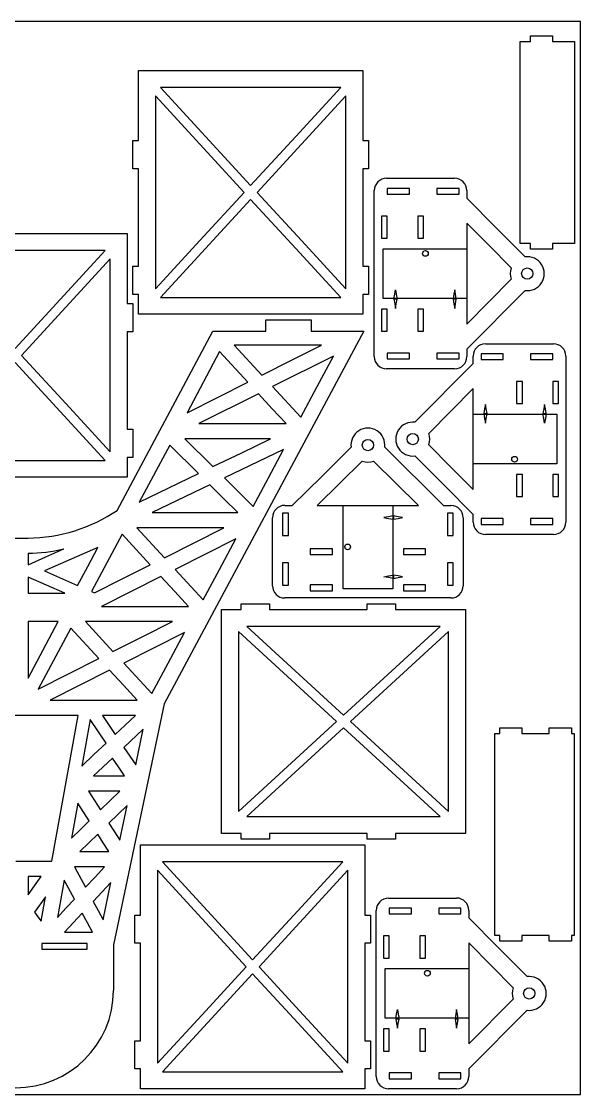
# Model space of a CAD drawing. Extents: x 0 to 1420, y 0 to 1140.
# Drawn here: x 827 to 1420, y 0 to 1140 of the extents above; entities that cross this region are included whole.
import ezdxf

# ---------------------------------------------------------------- set-up
doc = ezdxf.new("R2010")
doc.units = 0
doc.header["$MEASUREMENT"] = 0
doc.layers.add('DEFAULT', color=1, linetype='Continuous')

msp = doc.modelspace()

# ---------------------------------------------------------------- linework, layer by layer
at = {"color": 5}
msp.add_lwpolyline([(0, 0), (1420, 0), (1420, 1140), (0, 1140)], close=True, dxfattribs=at)
at = {"layer": 'DEFAULT'}
for p, q in [((1355.84, 903.9671), (1355.84, 1118.574)), ((1355.84, 1118.574), (1366.784, 1118.574)), ((1366.784, 1118.574), (1366.784, 1124.637)), ((1366.784, 1124.637), (1390.317, 1124.637)), ((1390.317, 1124.637), (1390.317, 1118.574)), ((1390.317, 1118.574), (1413.632, 1118.574)), ((1413.632, 1118.574), (1413.632, 903.9671)), ((950.9026, 1013.395), (950.9026, 1087.895)), ((950.9026, 1087.895), (1188.903, 1087.895)), ((1188.903, 1087.895), (1188.903, 1013.395)), ((1063.112, 958.3947), (968.9026, 1060.917)), ((968.9026, 1060.917), (968.9026, 855.8726)), ((1165.572, 1069.895), (974.2335, 1069.895)), ((974.2335, 1069.895), (1069.902, 965.7842)), ((1170.902, 1060.917), (1076.693, 958.3947)), ((1117.737, 1017.839), (1165.572, 1069.895)), ((1170.902, 855.8726), (1170.902, 1060.917)), ((1069.902, 965.7842), (1117.737, 1017.839)), ((944.9026, 983.3946), (944.9026, 1013.395)), ((944.9026, 1013.395), (950.9026, 1013.395)), ((1188.903, 1013.395), (1194.903, 1013.395)), ((1194.903, 1013.395), (1194.903, 983.3945)), ((950.9026, 983.3946), (944.9026, 983.3946)), ((950.9026, 879.8946), (950.9026, 983.3946)), ((1194.903, 983.3945), (1188.903, 983.3945)), ((1188.903, 983.3945), (1188.903, 879.8945)), ((1214.096, 973.3776), (1286.373, 973.4089)), ((1016.007, 907.1335), (1063.112, 958.3947)), ((1076.693, 958.3947), (1123.798, 907.1335)), ((1201.08, 783.9019), (1201.08, 960.3862)), ((1238.362, 962.647), (1214.814, 962.647)), ((1214.814, 962.647), (1214.814, 956.518)), ((1238.362, 956.518), (1238.362, 962.647)), ((1291.035, 962.647), (1267.488, 962.647)), ((1267.488, 962.647), (1267.488, 956.518)), ((1291.035, 956.518), (1291.035, 962.647)), ((1299.4, 960.3567), (1299.4, 952.316)), ((1069.903, 951.005), (974.2336, 846.8946)), ((1117.737, 898.9498), (1069.903, 951.005)), ((1214.814, 956.518), (1238.362, 956.518)), ((1267.488, 956.518), (1291.035, 956.518)), ((1299.4, 952.316), (1330.273, 921.1259)), ((1214.922, 933.2415), (1208.793, 933.2415)), ((1208.793, 933.2415), (1208.793, 909.6939)), ((1214.922, 909.6939), (1214.922, 933.2415)), ((1253.312, 933.2415), (1247.182, 933.2415)), ((1247.182, 933.2415), (1247.182, 909.6939)), ((1253.312, 909.6939), (1253.312, 933.2415)), ((1322.953, 901.9392), (1299.369, 925.7718)), ((1299.369, 925.7718), (1299.369, 818.4235)), ((700.903, 914.7452), (938.903, 914.7452)), ((938.903, 914.7452), (938.903, 840.2452)), ((1330.273, 921.1259), (1361.146, 889.9358)), ((968.9026, 855.8726), (1016.007, 907.1335)), ((1123.798, 907.1335), (1170.902, 855.8726)), ((1208.793, 909.6939), (1214.922, 909.6939)), ((1247.182, 909.6939), (1253.312, 909.6939)), ((1346.538, 878.1066), (1322.953, 901.9391)), ((1366.784, 903.9671), (1355.84, 903.9671)), ((1366.784, 897.9671), (1366.784, 903.9671)), ((1413.632, 903.9671), (1390.317, 903.9671)), ((1390.317, 903.9671), (1390.317, 897.9671)), ((915.5719, 896.7453), (724.2339, 896.7453)), ((867.7374, 844.6901), (915.5719, 896.7453)), ((1165.572, 846.8946), (1117.737, 898.9498)), ((1390.317, 897.9671), (1366.784, 897.9671)), ((920.9029, 887.7674), (826.6933, 785.2453)), ((920.9029, 682.7231), (920.9029, 887.7674)), ((944.9026, 849.8946), (944.9026, 879.8946)), ((944.9026, 879.8946), (950.9026, 879.8946)), ((1188.903, 879.8945), (1194.903, 879.8945)), ((1194.903, 879.8945), (1194.903, 849.8945)), ((1299.369, 818.4235), (1346.534, 866.0862)), ((819.9029, 792.6349), (867.7374, 844.6901)), ((950.9026, 849.8946), (944.9026, 849.8946)), ((950.9026, 828.8946), (950.9026, 849.8946)), ((974.2336, 846.8946), (1165.572, 846.8946)), ((1194.903, 849.8945), (1188.903, 849.8945)), ((1188.903, 849.8945), (1188.903, 828.8945)), ((1361.149, 854.2454), (1299.4, 791.8494)), ((938.903, 840.2452), (944.903, 840.2452)), ((944.903, 840.2452), (944.903, 810.2452)), ((1214.923, 834.4146), (1208.794, 834.4146)), ((1208.794, 834.4146), (1208.794, 810.8669)), ((1214.923, 810.8669), (1214.923, 834.4146)), ((1253.312, 834.4146), (1247.182, 834.4146)), ((1247.182, 834.4146), (1247.182, 810.8669)), ((1253.312, 810.8669), (1253.312, 834.4146)), ((1188.903, 828.8946), (950.9026, 828.8946)), ((1085.957, 810.8947), (1085.957, 822.8947)), ((1085.957, 822.8947), (1133.957, 822.8947)), ((1133.957, 822.8947), (1133.957, 810.8947)), ((928.3781, 620.5977), (1029.87, 810.8947)), ((944.903, 810.2452), (938.903, 810.2452)), ((938.903, 810.2452), (938.903, 706.7452)), ((1190.044, 810.8947), (978.1057, 414.9657)), ((1029.87, 810.8947), (1085.957, 810.8947)), ((1133.957, 810.8947), (1190.044, 810.8947)), ((1208.794, 810.8669), (1214.923, 810.8669)), ((1247.182, 810.8669), (1253.312, 810.8669)), ((1036.955, 789.3057), (1002.336, 724.3943)), ((1066.839, 756.85), (1036.955, 789.3057)), ((1145.009, 796.1824), (1052.547, 796.1824)), ((1052.547, 796.1824), (1081.821, 764.3884)), ((1113.415, 780.2855), (1145.009, 796.1824)), ((1238.362, 787.6639), (1214.815, 787.6639)), ((1214.815, 787.6639), (1214.815, 781.5348)), ((1238.362, 781.5348), (1238.362, 787.6639)), ((1291.036, 787.6639), (1267.488, 787.6639)), ((1267.488, 787.6639), (1267.488, 781.5348)), ((1291.036, 781.5348), (1291.036, 787.6639)), ((1299.4, 791.8494), (1299.4, 783.9019)), ((1337.957, 786.8737), (1314.409, 786.8737)), ((1314.409, 786.8737), (1314.409, 780.7446)), ((1319.067, 797.5285), (1391.343, 797.5285)), ((1337.957, 780.7446), (1337.957, 786.8737)), ((1390.63, 786.8737), (1367.083, 786.8737)), ((1367.083, 786.8737), (1367.083, 780.7446)), ((1390.63, 780.7446), (1390.63, 786.8737)), ((867.7374, 725.8005), (819.9029, 777.8557)), ((826.6933, 785.2453), (873.7981, 733.9842)), ((1081.821, 764.3884), (1113.415, 780.2854)), ((1157.685, 784.5059), (1093.182, 752.0502)), ((1140.375, 752.0502), (1157.685, 784.5059)), ((1214.815, 781.5348), (1238.362, 781.5348)), ((1244.297, 714.163), (1306.045, 776.5589)), ((1267.488, 781.5348), (1291.036, 781.5348)), ((1306.045, 776.5589), (1306.045, 784.5064)), ((1314.409, 780.7446), (1337.957, 780.7446)), ((1367.083, 780.7446), (1390.63, 780.7446)), ((1404.365, 784.5064), (1404.365, 608.0221)), ((1286.378, 770.8798), (1214.102, 770.8798)), ((1034.588, 740.6221), (1066.839, 756.85)), ((1358.263, 757.5414), (1352.133, 757.5414)), ((1352.133, 757.5414), (1352.133, 733.9938)), ((1358.263, 733.9938), (1358.263, 757.5414)), ((1396.651, 757.5414), (1390.522, 757.5414)), ((1390.522, 757.5414), (1390.522, 733.9938)), ((1396.651, 733.9938), (1396.651, 757.5414)), ((1078.2, 744.5116), (1015.012, 712.7176)), ((1092.837, 728.6146), (1078.2, 744.5116)), ((1093.182, 752.0502), (1123.066, 719.5944)), ((1123.066, 719.5944), (1140.375, 752.0502)), ((1306.076, 749.9849), (1258.911, 702.3221)), ((1306.076, 642.6367), (1306.076, 749.9849)), ((873.7981, 733.9842), (920.9029, 682.7231)), ((1002.336, 724.3943), (1034.588, 740.6221)), ((1352.133, 733.9938), (1358.263, 733.9938)), ((1390.522, 733.9938), (1396.651, 733.9938)), ((915.5719, 673.7452), (867.7374, 725.8004)), ((1107.474, 712.7176), (1092.837, 728.6146)), ((1015.012, 712.7176), (1107.474, 712.7176)), ((938.903, 706.7452), (944.903, 706.7452)), ((944.903, 706.7452), (944.903, 676.7452)), ((1091, 696.5895), (1000.181, 696.5895)), ((1000.181, 696.5895), (1029.878, 667.1282)), ((1060.439, 681.8589), (1091, 696.5895)), ((983.9684, 689.9551), (951.6959, 629.4442)), ((1014.466, 659.6997), (983.9684, 689.9551)), ((1104.794, 685.3342), (1042.024, 655.0787)), ((1088.657, 655.0787), (1104.794, 685.3342)), ((1145.286, 656.7261), (1176.476, 687.5989)), ((1212.166, 687.6015), (1274.562, 625.8533)), ((1258.907, 690.3018), (1282.492, 666.4692)), ((724.2339, 673.7452), (915.5719, 673.7452)), ((944.903, 676.7452), (938.903, 676.7452)), ((938.903, 676.7452), (938.903, 655.7452)), ((1029.878, 667.1282), (1060.439, 681.8589)), ((1188.305, 672.9907), (1164.472, 649.4062)), ((1247.988, 625.8218), (1200.325, 672.9868)), ((1275.172, 647.2824), (1244.299, 678.4725)), ((1282.492, 666.4692), (1306.076, 642.6367)), ((938.903, 655.7452), (700.903, 655.7452)), ((983.0809, 644.5719), (1014.466, 659.6997)), ((1042.024, 655.0787), (1072.521, 624.8234)), ((1072.521, 624.8234), (1088.657, 655.0787)), ((1114.095, 625.8533), (1145.286, 656.7261)), ((1358.263, 658.7145), (1352.133, 658.7145)), ((1352.133, 658.7145), (1352.133, 635.1669)), ((1358.263, 635.1669), (1358.263, 658.7145)), ((1396.652, 658.7145), (1390.523, 658.7145)), ((1390.523, 658.7145), (1390.523, 635.1669)), ((1396.652, 635.1669), (1396.652, 658.7145)), ((951.6959, 629.4442), (983.0809, 644.5718)), ((1026.612, 647.6501), (965.4893, 618.1887)), ((1041.46, 632.9194), (1026.612, 647.6501)), ((1164.473, 649.4062), (1140.64, 625.8218)), ((1306.045, 616.0923), (1275.172, 647.2824)), ((1056.309, 618.1887), (1041.46, 632.9194)), ((1352.133, 635.1669), (1358.263, 635.1669)), ((1390.523, 635.1669), (1396.652, 635.1669)), ((965.4893, 618.1887), (1056.309, 618.1887)), ((1103.765, 617.4883), (1103.765, 593.941)), ((1109.894, 617.4883), (1103.765, 617.4883)), ((1106.055, 625.8532), (1114.095, 625.8533)), ((1109.894, 593.941), (1109.894, 617.4883)), ((1140.64, 625.8218), (1247.988, 625.8218)), ((1274.562, 625.8533), (1282.51, 625.8533)), ((1278.748, 617.4882), (1278.748, 593.9409)), ((1284.877, 617.4882), (1278.748, 617.4882)), ((1284.877, 593.9409), (1284.877, 617.4882)), ((1306.045, 608.0516), (1306.045, 616.0923)), ((1093.034, 540.5494), (1093.003, 612.8256)), ((1295.532, 612.8312), (1295.532, 540.555)), ((1337.957, 611.8904), (1314.41, 611.8904)), ((1314.41, 611.8904), (1314.41, 605.7614)), ((1314.41, 605.7614), (1337.957, 605.7614)), ((1337.957, 605.7614), (1337.957, 611.8904)), ((1390.631, 611.8904), (1367.083, 611.8904)), ((1367.083, 611.8904), (1367.083, 605.7614)), ((1367.083, 605.7614), (1390.631, 605.7614)), ((1390.631, 605.7614), (1390.631, 611.8904)), ((933.4238, 595.184), (900.9438, 534.2839)), ((963.3076, 562.7283), (933.4238, 595.184)), ((1041.478, 602.0607), (949.0154, 602.0607)), ((949.0154, 602.0607), (978.2899, 570.2668)), ((1009.884, 586.1638), (1041.478, 602.0607)), ((1103.765, 593.941), (1109.894, 593.941)), ((1278.748, 593.9409), (1284.877, 593.9409)), ((1391.349, 595.0307), (1319.072, 594.9994)), ((807.609, 591.0553), (833.613, 591.0553)), ((978.2899, 570.2668), (1009.884, 586.1638)), ((1054.154, 590.3841), (989.6505, 557.9284)), ((1036.844, 557.9284), (1054.154, 590.3841)), ((833.6224, 575.0595), (833.6105, 562.8349)), ((833.6105, 562.8349), (852.5519, 571.2165)), ((907.7278, 581.2761), (851.2378, 556.2791)), ((852.5519, 571.2165), (871.4933, 579.5982)), ((896.9416, 561.052), (907.7278, 581.2761)), ((1133.17, 579.7647), (1133.17, 573.6354)), ((1156.718, 579.7647), (1133.17, 579.7647)), ((1133.17, 573.6354), (1156.718, 573.6354)), ((1156.718, 573.6354), (1156.718, 579.7647)), ((1231.997, 579.7648), (1231.997, 573.6355)), ((1255.545, 579.7648), (1231.997, 579.7648)), ((1231.997, 573.6355), (1255.545, 573.6355)), ((1255.545, 573.6355), (1255.545, 579.7648)), ((886.1554, 540.8279), (896.9416, 561.0521)), ((933.6774, 547.8195), (963.3076, 562.7283)), ((1103.765, 564.8148), (1103.765, 541.2675)), ((1109.894, 564.8148), (1103.765, 564.8148)), ((1109.894, 541.2675), (1109.894, 564.8148)), ((1278.748, 564.8147), (1278.748, 541.2674)), ((1284.877, 564.8147), (1278.748, 564.8147)), ((1284.877, 541.2674), (1284.877, 564.8147)), ((872.5867, 532.4764), (833.613, 549.7224)), ((833.613, 549.7224), (833.613, 532.4764)), ((851.2378, 556.2791), (886.1554, 540.8279)), ((904.0473, 532.9106), (933.6774, 547.8195)), ((974.6682, 550.39), (911.4802, 518.5959)), ((989.3054, 534.493), (974.6682, 550.39)), ((989.6505, 557.9284), (1019.534, 525.4727)), ((1019.534, 525.4727), (1036.844, 557.9284)), ((1103.765, 541.2675), (1109.894, 541.2675)), ((1133.17, 541.3752), (1133.17, 535.2465)), ((1156.718, 541.3752), (1133.17, 541.3752)), ((1156.718, 535.2465), (1156.718, 541.3752)), ((1231.997, 541.3751), (1231.997, 535.2463)), ((1255.545, 541.3751), (1231.997, 541.3751)), ((1255.545, 535.2463), (1255.545, 541.3751)), ((1278.748, 541.2674), (1284.877, 541.2674)), ((833.613, 532.4764), (853.0998, 532.4764)), ((853.0998, 532.4764), (872.5867, 532.4764)), ((900.9438, 534.2839), (904.0473, 532.9106)), ((1003.943, 518.5959), (989.3054, 534.4929)), ((1282.51, 527.5329), (1106.025, 527.533)), ((1133.17, 535.2465), (1156.718, 535.2465)), ((1231.997, 535.2463), (1255.545, 535.2463)), ((911.4802, 518.5959), (1003.943, 518.5959)), ((1038.955, 277.3551), (1038.955, 515.3551)), ((1038.955, 515.3551), (1059.955, 515.3551)), ((1059.955, 515.3551), (1059.955, 521.3551)), ((1059.955, 521.3551), (1089.955, 521.3551)), ((1089.955, 521.3551), (1089.955, 515.3551)), ((1089.955, 515.3551), (1193.455, 515.3551)), ((1193.455, 515.3551), (1193.455, 521.3551)), ((1193.455, 521.3551), (1223.455, 521.3551)), ((1223.455, 521.3551), (1223.455, 515.3551)), ((1223.455, 515.3551), (1297.955, 515.3551)), ((1297.955, 515.3551), (1297.955, 277.3551)), ((865.6132, 502.4681), (833.613, 502.4681)), ((833.613, 502.4681), (833.613, 442.4678)), ((849.6131, 472.4679), (865.6132, 502.4681)), ((986.9683, 502.4682), (894.5059, 502.4682)), ((894.5059, 502.4682), (923.7803, 470.6743)), ((955.3743, 486.5712), (986.9683, 502.4682)), ((878.9143, 495.5913), (844.2948, 430.6799)), ((908.798, 463.1356), (878.9143, 495.5913)), ((999.644, 490.7916), (935.1409, 458.3359)), ((982.3344, 458.3359), (999.644, 490.7916)), ((1161.066, 396.3551), (1056.955, 492.0241)), ((1056.955, 492.0241), (1056.955, 300.6861)), ((1270.978, 497.3551), (1065.933, 497.3551)), ((1065.933, 497.3551), (1117.194, 450.2503)), ((1168.456, 403.1456), (1270.978, 497.3551)), ((1279.956, 492.0241), (1175.845, 396.3551)), ((1279.956, 300.6861), (1279.956, 492.0241)), ((923.7803, 470.6743), (955.3743, 486.5712)), ((833.613, 442.4678), (849.6132, 472.4679)), ((876.5464, 446.9077), (908.798, 463.1356)), ((935.1409, 458.3359), (965.0247, 425.8802)), ((965.0247, 425.8802), (982.3344, 458.3359)), ((844.2948, 430.6799), (876.5464, 446.9077)), ((920.1586, 450.7973), (856.9706, 419.0034)), ((934.7959, 434.9003), (920.1586, 450.7973)), ((1117.194, 450.2503), (1168.456, 403.1456)), ((949.433, 419.0034), (934.7958, 434.9003)), ((856.9706, 419.0034), (949.433, 419.0034)), ((978.1057, 414.9657), (924.3284, 158.8834)), ((886.7943, 402.668), (754.4277, 402.668)), ((858.9138, 247.7763), (886.7943, 402.668)), ((947.5566, 402.668), (912.6215, 402.668)), ((912.6215, 402.668), (926.1526, 382.4815)), ((936.8546, 392.5747), (947.5566, 402.668)), ((899.5085, 398.398), (890.6097, 348.9602)), ((916.3651, 373.2506), (899.5085, 398.398)), ((926.1526, 382.4815), (936.8547, 392.5747)), ((955.8433, 388.1193), (935.3372, 368.7795)), ((947.859, 350.0989), (955.8433, 388.1193)), ((1109.011, 348.5206), (1161.066, 396.3551)), ((1168.456, 389.5646), (1117.194, 342.4599)), ((1270.978, 295.3551), (1168.456, 389.5646)), ((1175.845, 396.3551), (1227.9, 348.5206)), ((1334.299, 383.6681), (1334.299, 389.6681)), ((1334.299, 389.6681), (1357.745, 389.6681)), ((1357.745, 389.6681), (1357.745, 383.6681)), ((1386.83, 383.6681), (1386.83, 389.6681)), ((1386.83, 389.6681), (1410.276, 389.6681)), ((1410.276, 389.6681), (1410.276, 383.6681)), ((1328.959, 168.9992), (1328.959, 383.6681)), ((1328.959, 383.6681), (1334.299, 383.6681)), ((1357.745, 383.6681), (1386.83, 383.6681)), ((1410.276, 383.6681), (1413.308, 383.6681)), ((1413.308, 383.6681), (1413.308, 168.9992)), ((903.4874, 361.1054), (916.3651, 373.2506)), ((935.3372, 368.7795), (941.5981, 359.4392)), ((890.6097, 348.9602), (903.4874, 361.1054)), ((923.3369, 357.4618), (903.2228, 338.4918)), ((929.6948, 347.9768), (923.3369, 357.4618)), ((941.5981, 359.4392), (947.859, 350.0989)), ((936.0527, 338.4918), (929.6948, 347.9768)), ((1056.955, 300.6861), (1109.01, 348.5206)), ((1117.194, 342.4599), (1065.933, 295.3551)), ((1227.9, 348.5206), (1279.956, 300.6861)), ((903.2228, 338.4918), (936.0527, 338.4918)), ((930.9681, 322.2221), (897.885, 322.2221)), ((897.885, 322.2221), (910.5446, 302.3146)), ((920.7563, 312.2684), (930.9681, 322.2221)), ((886.5859, 309.6709), (879.882, 272.4267)), ((898.6418, 290.7126), (886.5859, 309.6709)), ((910.5446, 302.3146), (920.7563, 312.2684)), ((938.8464, 307.1813), (919.4641, 288.2887)), ((931.0522, 270.0661), (938.8464, 307.1813)), ((889.262, 281.5696), (898.6418, 290.7126)), ((919.4641, 288.2887), (925.2581, 279.1774)), ((1065.933, 295.3551), (1270.978, 295.3551)), ((879.882, 272.4267), (889.262, 281.5696)), ((907.5613, 276.6866), (888.4375, 258.046)), ((913.4883, 267.3663), (907.5613, 276.6866)), ((925.2581, 279.1774), (931.0522, 270.0661)), ((1059.955, 277.3551), (1038.955, 277.3551)), ((1059.955, 271.3551), (1059.955, 277.3551)), ((1193.455, 277.3551), (1089.955, 277.3551)), ((1089.955, 277.3551), (1089.955, 271.3551)), ((1193.455, 271.3551), (1193.455, 277.3551)), ((1297.955, 277.3551), (1223.455, 277.3551)), ((1223.455, 277.3551), (1223.455, 271.3551)), ((919.4153, 258.046), (913.4883, 267.3663)), ((953.0009, 190.677), (953.0009, 265.177)), ((953.0009, 265.177), (1191.001, 265.177)), ((1089.955, 271.3551), (1059.955, 271.3551)), ((1191.001, 265.177), (1191.001, 190.677)), ((1223.455, 271.3551), (1193.455, 271.3551)), ((888.4375, 258.046), (919.4153, 258.046)), ((820.611, 247.7763), (858.9138, 247.7763)), ((914.8547, 241.7763), (882.7646, 241.7763)), ((882.7646, 241.7763), (894.5884, 220.1288)), ((904.7216, 230.9526), (914.8547, 241.7763)), ((1167.67, 247.177), (976.3318, 247.177)), ((976.3318, 247.177), (1072.001, 143.0666)), ((1119.835, 195.1218), (1167.67, 247.177)), ((847.4626, 231.5066), (833.6129, 231.5066)), ((833.6129, 231.5066), (833.6129, 212.0144)), ((840.5378, 221.7605), (847.4626, 231.5066)), ((894.5884, 220.1288), (904.7216, 230.9526)), ((1065.21, 135.677), (971.0009, 238.1991)), ((971.0009, 238.1991), (971.0009, 33.1548)), ((1173.001, 238.1991), (1078.791, 135.677)), ((1173.001, 33.1548), (1173.001, 238.1991)), ((833.6129, 212.0144), (840.5378, 221.7605)), ((871.8519, 227.8148), (864.7271, 188.2324)), ((882.8806, 207.6231), (871.8519, 227.8148)), ((921.6324, 225.2102), (902.8001, 205.0944)), ((913.3514, 185.7767), (921.6324, 225.2102)), ((852.1053, 209.951), (840.5922, 193.7474)), ((847.4511, 184.0942), (852.1053, 209.951)), ((873.8038, 197.9278), (882.8806, 207.6231)), ((1216.195, 208.6745), (1288.471, 208.7058)), ((864.7271, 188.2324), (873.8038, 197.9278)), ((902.8001, 205.0944), (908.0758, 195.4356)), ((908.0758, 195.4356), (913.3514, 185.7767)), ((1072.001, 143.0666), (1119.835, 195.1218)), ((1203.178, 19.1987), (1203.179, 195.683)), ((1240.46, 197.9438), (1216.913, 197.9438)), ((1216.913, 197.9438), (1216.913, 191.8148)), ((1240.46, 191.8148), (1240.46, 197.9438)), ((1293.134, 197.9438), (1269.587, 197.9438)), ((1269.587, 197.9438), (1269.587, 191.8148)), ((1293.134, 191.8148), (1293.134, 197.9438)), ((1301.499, 195.6535), (1301.499, 187.6128)), ((840.5922, 193.7474), (844.0215, 188.9208)), ((844.0216, 188.9208), (847.4511, 184.0942)), ((891.0923, 192.5887), (872.2529, 172.4653)), ((896.5881, 182.5269), (891.0923, 192.5887)), ((902.0837, 172.4653), (896.588, 182.527)), ((947.0009, 160.677), (947.0009, 190.677)), ((947.0009, 190.677), (953.0009, 190.677)), ((1191.001, 190.677), (1197.001, 190.677)), ((1197.001, 190.677), (1197.001, 160.677)), ((1216.913, 191.8148), (1240.46, 191.8148)), ((1269.587, 191.8148), (1293.134, 191.8148)), ((1301.499, 187.6128), (1332.372, 156.4228)), ((872.2529, 172.4653), (902.0837, 172.4653)), ((896.3611, 160.4681), (848.3611, 160.4681)), ((848.3611, 160.4681), (848.3611, 154.4681)), ((896.3611, 154.4681), (896.3611, 160.4681)), ((953.0009, 160.677), (947.0009, 160.677)), ((953.0009, 57.177), (953.0009, 160.677)), ((1197.001, 160.677), (1191.001, 160.677)), ((1191.001, 160.677), (1191.001, 57.177)), ((1217.021, 168.5382), (1210.892, 168.5382)), ((1210.892, 168.5382), (1210.892, 144.9907)), ((1217.021, 144.9907), (1217.021, 168.5382)), ((1255.41, 168.5382), (1249.281, 168.5382)), ((1249.281, 168.5382), (1249.281, 144.9907)), ((1255.41, 144.9907), (1255.41, 168.5382)), ((1325.052, 137.2359), (1301.467, 161.0685)), ((1301.467, 161.0685), (1301.467, 53.7203)), ((1334.299, 168.9992), (1328.959, 168.9992)), ((1334.299, 162.9992), (1334.299, 168.9992)), ((1357.745, 162.9992), (1334.299, 162.9992)), ((1386.83, 168.9992), (1357.745, 168.9992)), ((1357.745, 168.9992), (1357.745, 162.9992)), ((1386.83, 162.9992), (1386.83, 168.9992)), ((1410.276, 162.9992), (1386.83, 162.9992)), ((1413.308, 168.9992), (1410.276, 168.9992)), ((1410.276, 168.9992), (1410.276, 162.9992)), ((848.3611, 154.4681), (896.3611, 154.4681)), ((924.3284, 158.8834), (924.3278, 110.5175)), ((1332.372, 156.4228), (1363.245, 125.2327)), ((1210.892, 144.9907), (1217.021, 144.9907)), ((1249.281, 144.9907), (1255.41, 144.9907)), ((1348.636, 113.4033), (1325.052, 137.2359)), ((1072.001, 128.2874), (976.3318, 24.177)), ((1018.106, 84.4159), (1065.21, 135.677)), ((1119.835, 76.2322), (1072.001, 128.2874)), ((1078.791, 135.677), (1125.896, 84.4159)), ((1301.467, 53.7203), (1348.632, 101.383)), ((971.0009, 33.1548), (1018.106, 84.4159)), ((1125.896, 84.4159), (1173.001, 33.1548)), ((1363.247, 89.5422), (1301.499, 27.1463)), ((1167.67, 24.177), (1119.835, 76.2322)), ((1217.021, 69.7112), (1210.892, 69.7112)), ((1210.892, 69.7112), (1210.892, 46.1636)), ((1217.021, 46.1636), (1217.021, 69.7112)), ((1255.41, 69.7112), (1249.281, 69.7112)), ((1249.281, 69.7112), (1249.281, 46.1636)), ((1255.41, 46.1636), (1255.41, 69.7112)), ((947.0009, 27.177), (947.0009, 57.177)), ((947.0009, 57.177), (953.0009, 57.177)), ((1191.001, 57.177), (1197.001, 57.177)), ((1197.001, 57.177), (1197.001, 27.177)), ((1210.892, 46.1636), (1217.021, 46.1636)), ((1249.281, 46.1636), (1255.41, 46.1636)), ((953.0009, 27.177), (947.0009, 27.177)), ((953.0009, 6.177), (953.0009, 27.177)), ((976.3318, 24.177), (1167.67, 24.177)), ((1197.001, 27.177), (1191.001, 27.177)), ((1191.001, 27.177), (1191.001, 6.177)), ((1240.46, 22.9604), (1216.913, 22.9604)), ((1216.913, 22.9604), (1216.913, 16.8314)), ((1240.46, 16.8314), (1240.46, 22.9604)), ((1293.134, 22.9604), (1269.587, 22.9604)), ((1269.587, 22.9604), (1269.587, 16.8314)), ((1293.134, 16.8314), (1293.134, 22.9604)), ((1301.499, 27.1463), (1301.499, 19.1987)), ((1216.913, 16.8314), (1240.46, 16.8314)), ((1269.587, 16.8314), (1293.134, 16.8314)), ((1191.001, 6.177), (953.0009, 6.177)), ((1288.477, 6.1767), (1216.201, 6.1767))]:
    msp.add_line(p, q, dxfattribs=at)
at = {"layer": 'DEFAULT', "color": 5}
for p, q in [((1210.657, 845.7202), (1210.657, 898.4614)), ((1210.657, 898.4614), (1299.369, 898.4614)), ((1222.756, 850.2029), (1223.625, 855.0677)), ((1223.625, 855.0677), (1224.493, 850.2029)), ((1286.437, 855.0677), (1285.569, 850.2029)), ((1287.305, 850.2029), (1286.437, 855.0677)), ((1299.369, 845.7202), (1210.657, 845.7202)), ((1221.888, 845.3383), (1222.756, 850.2029)), ((1222.476, 845.3383), (1221.888, 845.3383)), ((1222.476, 844.9101), (1221.889, 844.9101)), ((1221.889, 844.9101), (1222.757, 840.0455)), ((1222.615, 845.3384), (1222.476, 844.9101)), ((1222.615, 844.91), (1222.476, 845.3383)), ((1225.358, 845.3384), (1222.614, 845.3384)), ((1225.358, 844.91), (1222.615, 844.91)), ((1224.493, 850.2029), (1225.361, 845.3386)), ((1224.493, 840.0455), (1225.361, 844.9099)), ((1225.361, 845.3386), (1225.358, 845.3384)), ((1225.361, 844.9099), (1225.358, 844.91)), ((1285.569, 850.2029), (1284.7, 845.3383)), ((1284.7, 845.3383), (1285.427, 845.3383)), ((1285.569, 844.91), (1284.7, 844.91)), ((1284.7, 844.91), (1285.569, 840.0454)), ((1285.427, 845.3383), (1285.569, 844.91)), ((1285.568, 845.3384), (1288.17, 845.3384)), ((1285.71, 844.91), (1285.568, 845.3383)), ((1288.17, 844.91), (1285.71, 844.91)), ((1288.173, 845.3386), (1287.305, 850.2029)), ((1287.305, 840.0454), (1288.173, 844.9098)), ((1288.17, 845.3384), (1288.173, 845.3386)), ((1288.173, 844.9098), (1288.17, 844.91)), ((1222.757, 840.0455), (1223.625, 835.1805)), ((1223.625, 835.1805), (1224.493, 840.0455)), ((1285.569, 840.0454), (1286.437, 835.1805)), ((1286.437, 835.1805), (1287.305, 840.0454)), ((1319.008, 733.2279), (1318.14, 728.363)), ((1319.876, 728.363), (1319.008, 733.2279)), ((1381.82, 733.2278), (1380.952, 728.3629)), ((1382.688, 728.3629), (1381.82, 733.2278)), ((1306.076, 722.6882), (1394.788, 722.6882)), ((1318.14, 728.363), (1317.272, 723.4986)), ((1317.272, 723.4986), (1317.275, 723.4984)), ((1317.275, 723.07), (1317.272, 723.0698)), ((1317.272, 723.0698), (1318.14, 718.2054)), ((1317.275, 723.4984), (1319.735, 723.4984)), ((1319.877, 723.07), (1317.275, 723.07)), ((1318.14, 718.2054), (1319.008, 713.3406)), ((1319.008, 713.3406), (1319.876, 718.2054)), ((1319.735, 723.4984), (1319.877, 723.0701)), ((1320.745, 723.4984), (1319.876, 728.363)), ((1320.018, 723.0701), (1319.876, 723.4984)), ((1319.876, 723.4984), (1320.745, 723.4984)), ((1319.876, 718.2054), (1320.745, 723.0701)), ((1320.745, 723.0701), (1320.018, 723.0701)), ((1380.952, 728.3629), (1380.084, 723.4985)), ((1380.084, 723.4985), (1380.087, 723.4984)), ((1380.084, 723.0698), (1380.087, 723.07)), ((1380.952, 718.2054), (1380.084, 723.0698)), ((1380.087, 723.4984), (1382.83, 723.4984)), ((1380.087, 723.07), (1382.831, 723.07)), ((1381.82, 713.3406), (1380.952, 718.2054)), ((1382.689, 718.2054), (1381.82, 713.3406)), ((1383.557, 723.4983), (1382.688, 728.3629)), ((1383.557, 723.0701), (1382.689, 718.2054)), ((1382.83, 723.4984), (1382.969, 723.0701)), ((1382.83, 723.07), (1382.969, 723.4983)), ((1382.969, 723.4983), (1383.557, 723.4983)), ((1382.969, 723.0701), (1383.557, 723.0701)), ((1394.788, 722.6882), (1394.788, 669.9469)), ((1394.788, 669.9469), (1306.076, 669.9469)), ((1167.95, 537.11), (1167.95, 625.8218)), ((1220.691, 625.8218), (1220.691, 537.11)), ((1216.209, 613.7578), (1211.344, 612.8896)), ((1211.344, 612.8896), (1216.209, 612.0215)), ((1221.073, 614.6259), (1216.209, 613.7578)), ((1216.209, 612.0215), (1221.074, 611.1533)), ((1221.074, 614.6232), (1221.073, 614.6259)), ((1221.074, 612.0215), (1221.074, 614.6232)), ((1221.502, 612.1633), (1221.074, 612.0215)), ((1221.074, 611.8796), (1221.502, 612.0215)), ((1221.074, 611.1533), (1221.074, 611.8796)), ((1226.367, 613.7578), (1221.502, 614.6259)), ((1221.502, 614.6259), (1221.502, 614.6232)), ((1221.502, 614.6232), (1221.502, 612.1633)), ((1221.502, 612.0215), (1221.502, 611.1533)), ((1221.502, 611.1533), (1226.367, 612.0215)), ((1231.231, 612.8896), (1226.367, 613.7578)), ((1226.367, 612.0215), (1231.231, 612.8896)), ((1211.344, 550.0775), (1216.209, 550.9456)), ((1216.209, 549.2093), (1211.344, 550.0775)), ((1216.209, 550.9456), (1221.073, 551.8138)), ((1221.074, 548.3411), (1216.209, 549.2093)), ((1221.073, 551.8138), (1221.074, 551.811)), ((1221.074, 551.811), (1221.074, 549.0674)), ((1221.502, 549.0674), (1221.074, 548.929)), ((1221.074, 549.0673), (1221.502, 548.9289)), ((1221.074, 548.929), (1221.074, 548.3411)), ((1226.367, 550.9456), (1221.502, 551.8138)), ((1221.502, 551.8138), (1221.502, 551.811)), ((1221.502, 551.811), (1221.502, 549.0674)), ((1221.502, 548.341), (1226.367, 549.2092)), ((1221.502, 548.9289), (1221.502, 548.341)), ((1231.231, 550.0775), (1226.367, 550.9456)), ((1226.367, 549.2092), (1231.231, 550.0775)), ((1220.691, 537.11), (1167.95, 537.11)), ((1212.756, 81.017), (1212.756, 133.7583)), ((1212.756, 133.7583), (1301.467, 133.7583)), ((1301.467, 81.017), (1212.756, 81.017)), ((1223.987, 80.6349), (1224.855, 85.4995)), ((1224.574, 80.6349), (1223.987, 80.6349)), ((1224.575, 80.2067), (1223.987, 80.2067)), ((1223.987, 80.2067), (1224.855, 75.3421)), ((1224.713, 80.2067), (1224.574, 80.6349)), ((1224.713, 80.6349), (1224.575, 80.2067)), ((1227.456, 80.6349), (1224.713, 80.6349)), ((1227.457, 80.2067), (1224.713, 80.2067)), ((1224.855, 85.4995), (1225.723, 90.3644)), ((1225.723, 90.3644), (1226.591, 85.4995)), ((1226.591, 85.4995), (1227.459, 80.6352)), ((1226.591, 75.3421), (1227.459, 80.2065)), ((1227.459, 80.6352), (1227.456, 80.6349)), ((1227.459, 80.2065), (1227.457, 80.2067)), ((1287.667, 85.4995), (1286.799, 80.6349)), ((1286.799, 80.6349), (1287.525, 80.6349)), ((1287.667, 80.2067), (1286.799, 80.2067)), ((1286.799, 80.2067), (1287.667, 75.3421)), ((1287.525, 80.6349), (1287.667, 80.2067)), ((1288.535, 90.3644), (1287.667, 85.4995)), ((1287.667, 80.6349), (1290.268, 80.6349)), ((1287.809, 80.2067), (1287.667, 80.6349)), ((1290.268, 80.2067), (1287.809, 80.2067)), ((1289.403, 85.4995), (1288.535, 90.3644)), ((1290.271, 80.6352), (1289.403, 85.4995)), ((1289.403, 75.3421), (1290.271, 80.2065)), ((1290.268, 80.6349), (1290.271, 80.6352)), ((1290.271, 80.2065), (1290.268, 80.2067)), ((1224.855, 75.3421), (1225.723, 70.4772)), ((1225.723, 70.4772), (1226.591, 75.3421)), ((1287.667, 75.3421), (1288.535, 70.4772)), ((1288.535, 70.4772), (1289.403, 75.3421))]:
    msp.add_line(p, q, dxfattribs=at)
for centre, radius in [((1255.365, 893.5438), 3.046), ((1350.08, 674.8646), 3.0459), ((1172.868, 581.8187), 3.0459), ((1257.464, 128.8406), 3.0459)]:
    msp.add_circle(centre, radius, dxfattribs=at)
at = {"layer": 'DEFAULT'}
for centre, radius in [((1363.503, 872.0908), 6), ((1194.321, 689.9557), 5.9999), ((1241.942, 696.3176), 6), ((1365.601, 107.3876), 6)]:
    msp.add_circle(centre, radius, dxfattribs=at)
for centre, radius, start, end in [((1214.102, 960.3555), 13.022, 90.0247064, 179.8649194), ((1286.378, 960.3868), 13.0221, 359.8676061, 90.0247064), ((1363.503, 872.0907), 18.0001, 262.4850323, 97.5235442), ((1363.503, 872.0908), 17.9999, 160.4753998, 199.4865691), ((1319.067, 784.5064), 13.0221, 90, 180), ((1391.343, 784.5064), 13.0221, 0, 90), ((1214.102, 783.9019), 13.0221, 180, 270), ((1286.378, 783.9019), 13.0221, 270, 0), ((1194.321, 689.9557), 17.9999, 352.4848905, 187.5235951), ((1241.942, 696.3176), 18.0001, 82.4846725, 277.5235442), ((1241.942, 696.3176), 17.9999, 340.4753998, 19.4867523), ((1194.321, 689.9556), 18, 250.4759492, 289.4869354), ((831.2281, 765.4688), 174.4298, 270.7833996, 303.8456437), ((1106.025, 612.8312), 13.0221, 89.8673363, 180.0247064), ((1282.51, 612.8312), 13.0221, 0, 90), ((1319.067, 608.0215), 13.0221, 179.8676049, 270.0247064), ((1391.343, 608.0528), 13.022, 270.0247064, 359.8649194), ((831.1916, 755.6114), 180.5682, 270.7713316, 282.8966893), ((1106.056, 540.555), 13.022, 180.0244379, 269.8651879), ((1282.51, 540.555), 13.0221, 270, 0), ((1216.201, 195.6524), 13.022, 90.0247064, 179.8653893), ((1288.477, 195.6837), 13.0221, 359.8670678, 90.0247064), ((1365.601, 107.3876), 18.0001, 262.4846725, 97.5235411), ((820.611, 110.8947), 103.7175, 179.7932797, 359.7916276), ((1365.601, 107.3876), 18.0001, 160.4757203, 199.4866914), ((1216.201, 19.1987), 13.022, 180, 270), ((1288.477, 19.1987), 13.0221, 270, 0)]:
    msp.add_arc(centre, radius, start, end, dxfattribs=at)

doc.saveas('drawing.dxf')
